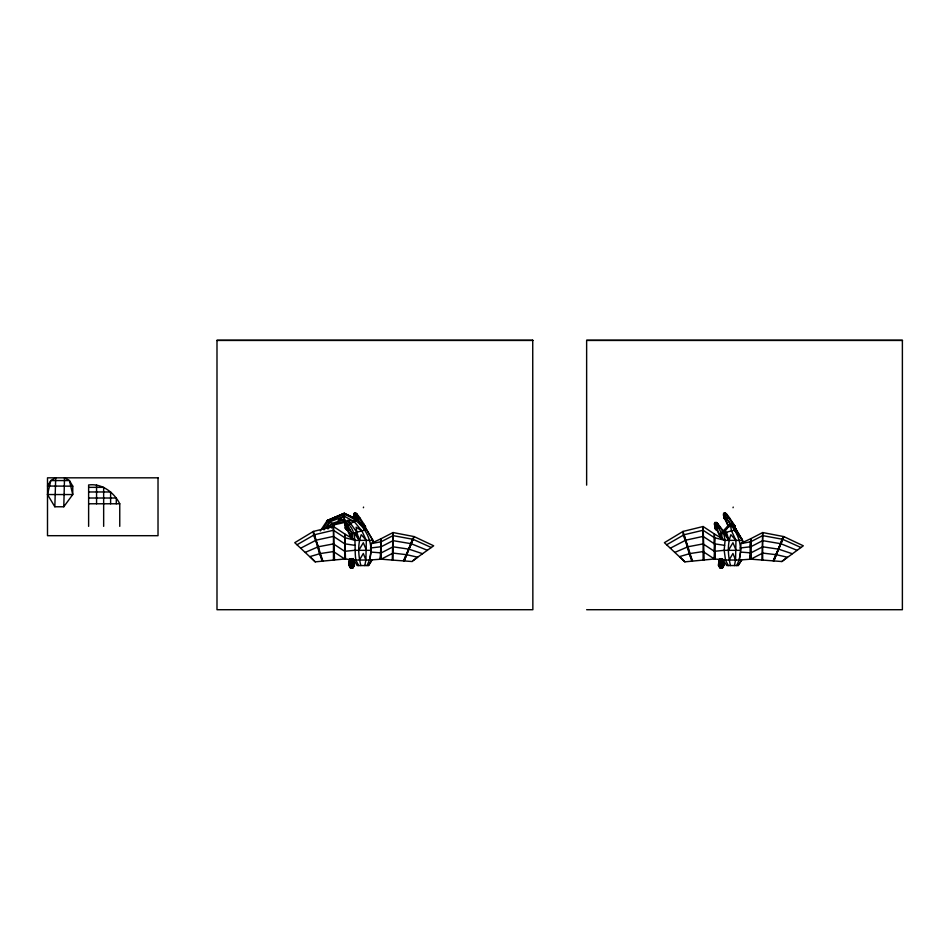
<?xml version="1.0" encoding="UTF-8"?>
<svg xmlns="http://www.w3.org/2000/svg" width="950" height="950" viewBox="0 0 950 950"><rect width="100%" height="100%" fill="white"/><g stroke="black" fill="none" stroke-linecap="round" stroke-linejoin="round"><path stroke-width="1.43" d="M63.792 506.766L64.517 477.826L69.433 480.558L72.77 486.174L72.734 494.558L63.792 506.766L54.827 506.766L47.5 494.534L50.813 480.558L55.706 477.826L54.827 506.766M345.491 559.063L344.696 533.936L333.462 526.514L313.346 531.442L294.761 542.676L315.234 561.854L344.696 558.98L355.882 560.037L358.649 565.559M715.136 559.063L714.341 533.936L703.107 526.514L682.991 531.442L664.406 542.676L684.879 561.854L714.341 558.98L725.515 560.037L728.294 565.559M392.267 560.061L393.039 532.546L414.164 536.596L433.687 545.799L413.238 560.322M761.912 560.061L762.684 532.546L783.809 536.596L803.32 545.799L781.826 561.533L750.892 559.17L739.148 560.037L736.666 565.559M349.968 559.134L350.514 567.981L348.781 564.11L349.588 559.241L350.562 559.217M719.613 559.134L720.159 567.981L718.449 565.345L719.233 559.241L718.913 565.333L720.159 567.981L720.955 561.034M724.482 513.653L724.031 518.201L725.337 519.697L726.085 519.009M360.846 565.559C358.376 555.584 357.509 544.433 361.249 534.696L366.308 540.384L365.904 560.037L364.812 565.559M730.491 565.559C728.021 555.584 727.154 544.433 730.894 534.696L735.953 540.384L735.549 560.037L734.457 565.559M315.234 561.854L310.032 556.569L320.399 553.541L333.462 551.57L344.696 558.98L345.242 551.273M684.879 561.854L679.678 556.569L690.044 553.541L703.107 551.57L714.341 558.98L714.887 551.273M345.277 524.602L345.349 528.485L346.655 529.981L346.524 527.499M714.922 524.602L715.825 526.217L714.922 524.602L714.982 528.485L716.3 529.981L716.169 527.499M724.577 517.322L725.337 519.697L724.197 517.382L724.577 514.223M351.31 561.034L350.514 567.981L349.267 565.333L349.327 562.982L353.768 562.875L354.397 565.202L352.818 567.922L351.191 561.058L352.545 561.011M718.889 564.098L718.972 562.982L723.413 562.875L724.043 565.202L722.463 567.922L720.836 561.058L722.19 561.011M431.276 547.497L413.048 539.303L393.039 535.622L381.247 541.702L371.224 543.673L371.153 550.323L354.528 550.323L344.696 551.321L345.289 543.899M800.921 547.497L782.693 539.303L762.684 535.622L750.892 541.702L740.869 543.673L740.798 550.323L724.173 550.323L714.341 551.321L714.934 543.899M352.973 558.826C351.844 568.575 353.471 552.401 353.768 562.875M722.617 558.826L722.249 561.462M323.974 529.874L329.508 521.954L344.327 516.289L344.351 521.289C358.91 529.554 353.566 546.678 355.882 560.037M728.104 526.312L723.508 515.316L724.078 513.036L726.346 513.677L729.351 517.631L735.074 526.241L735.454 528.996L735.027 526.431L733.922 525.362L730.265 524.376L723.674 532.986L725.064 540.384L724.173 550.323L725.515 560.037M349.588 559.241L349.624 561.082L350.989 562.946L349.778 559.526L349.244 564.098M723.413 562.875L723.164 560.987L719.269 561.082L720.634 562.946L719.423 559.526L718.936 561.474L721.299 562.067L722.416 561.153L720.266 561.972L719.269 561.082L719.589 558.731M354.979 545.347L344.696 543.804L345.289 537.831M724.624 545.347L714.341 543.804L714.934 537.831M380.606 546.808L381.247 541.702M750.251 546.808L750.892 541.702M349.624 560.726L349.778 559.526M719.269 560.726L719.423 559.526M349.944 558.731L349.291 561.474L353.733 561.367L353.103 559.182L351.654 562.067L349.624 561.082L353.519 560.987L353.471 559.146L357.152 565.559L368.529 565.559L371.937 560.037L353.447 560.037L351.441 558.79M353.186 558.493L352.771 561.153L351.654 562.067L349.624 561.082L353.733 561.367M422.548 553.707L409.022 549.171L393.039 546.808L381.247 552.888L380.178 559.253L381.247 538.638L393.039 532.546L393.039 560.132L412.181 561.533L417.632 557.199L406.754 554.717L393.039 553.09L381.247 559.17L369.503 560.037L367.021 565.559M792.193 553.707L778.668 549.171L762.684 546.808L750.892 552.888L749.823 559.253L750.892 538.638L762.684 532.546L762.684 560.132M351.084 567.091L351.666 567.957L351.191 561.058L352.628 561.391L352.818 567.922L353.911 563.991L353.519 560.987L350.621 561.972L350.419 561.391M720.729 567.091L721.311 567.957L720.836 561.058L722.261 561.391L723.14 560.072M351.548 562.934L351.666 567.957L352.213 567.067M721.193 562.934L721.311 567.957L721.857 567.067M722.119 561.034L721.751 562.911L722.119 561.034L720.266 561.972L719.269 561.082L723.377 561.367L721.157 561.426M721.026 561.961L720.836 561.058L720.266 561.972L722.261 561.391L722.463 567.922L723.544 563.991L723.164 560.987L721.347 561.949M356.879 515.316L356.048 513.439M726.524 515.316L725.693 513.439M346.809 527.452L346.655 529.981C345.123 527.559 345.313 524.899 346.334 525.849M355.561 517.216L355.692 517.976L354.386 518.201L354.255 517.441L355.276 517.263C356.084 521.657 354.017 516.052 354.326 514.318L354.837 513.653M715.682 529.079L716.811 529.34L716.3 529.981L715.279 528.438L715.065 524.768L715.825 526.217M724.197 517.382L724.375 516.646M363.399 507.716L363.565 507.074M733.044 507.716L733.21 507.074M729.493 525.967L729.932 523.794L732.058 523.699L733.922 525.362L734.433 527.82M724.078 513.036L730.016 523.996L721.572 533.092L720.741 536.073L721.181 538.638L720.302 534.707L730.016 523.996L732.248 523.533L733.863 524.566L733.946 526.49M409.022 549.171L413.048 539.184L403.572 560.88L413.048 539.303M778.668 549.171L782.693 539.184L773.217 560.88L782.693 539.303M354.255 517.441L354.932 514.223M352.628 561.391L352.106 562.911L352.474 561.034L350.621 561.972L351.191 561.058L351.381 561.961M715.979 525.849L714.946 526.027L715.635 525.872L716.074 529.459M350.823 536.168L351.928 533.092L345.408 522.464L344.838 524.756L351.346 538.591L350.419 534.779L344.648 523.474M715.053 522.464L714.483 524.756L720.991 538.591L720.468 536.168L721.572 533.092L715.053 522.464L717.321 523.106L723.698 531.477M359.397 518.415L359.718 517.631L356.701 513.677L354.433 513.036L353.863 515.316L355.466 519.175M716.395 529.328L717.986 527.559L720.326 527.06L720.005 527.844M329.508 521.954L327.109 527.784L332.025 523.414L344.327 519.508L350.621 523.569L356.832 532.237L359.314 540.384L354.029 532.986M725.847 519.044L726.311 518.973M350.716 567.102L351.072 566.39L351.464 567.079M351.832 567.079L352.771 565.238L352.272 564.027M720.361 567.102L720.717 566.39L721.109 567.079M721.477 567.079L722.416 565.238L721.917 564.027M350.443 562.958L350.277 567.114M720.088 562.958L719.922 567.114M359.456 560.037L363.316 553.482L365.904 560.037M729.101 560.037L732.961 553.482L735.549 560.037M358.791 550.323L363.304 542.747L366.451 550.323M728.436 550.323L732.949 542.747L736.096 550.323M721.394 558.897L723.092 560.037L726.797 565.559L738.174 565.559L741.582 560.037L723.092 560.037L721.086 558.79M368.529 565.559L371.937 560.037M738.174 565.559L741.582 560.037M724.161 515.458L723.971 514.318M320.304 530.931L327.168 520.6L344.316 513.297L357.438 519.626L366.558 529.625L372.851 540.384L373.053 543.222L372.863 540.384L366.581 529.625L352.141 533.496L351.096 535.135L351.536 538.638L351.096 536.073M742.734 543.222L742.508 540.384L736.203 529.625L721.786 533.496L720.812 537.154L722.677 538.816M353.269 538.911L351.168 537.154L350.657 534.707L351.797 532.903L350.419 534.779L350.503 536.702M353.02 567.043L353.911 563.991L352.664 562.899L353.519 567.031L349.778 567.126L349.766 566.426M722.653 567.043L723.544 563.991L722.309 562.899L723.152 567.031L719.423 567.126L719.411 566.426M322.691 529.138L328.106 521.146L344.327 514.496C362.758 520.6 375.381 540.906 369.503 560.037L370.916 552.069L381.247 552.888M327.928 528.984L332.025 523.414M330.921 527.535L333.426 524.222L344.351 521.289M331.823 528.058L334.376 524.768L344.351 522.5L347.332 525.469L352.141 533.496L352.664 539.006M728.543 525.671L730.016 523.996L728.911 527.084L723.33 514.045M742.698 543.222L742.472 540.384L733.922 525.825L730.265 524.376L721.442 532.903L720.064 534.779L720.148 536.702M322.169 561.177L317.609 547.295L318.25 546.784L333.462 543.899L344.696 551.321M691.814 561.177L687.254 547.295L687.895 546.784L703.107 543.899L714.341 551.321M781.826 561.533L787.277 557.199L776.399 554.717L762.684 553.09L750.892 559.17L750.251 541.832M348.353 527.559L346.75 529.328L347.593 529.447M726.75 515.268L726.061 515.387L726.75 515.268L725.931 513.986M347.332 525.469L357.438 519.626L344.316 513.297L327.156 520.6L334.376 524.768M297.041 544.754L314.402 534.755L333.462 530.254L344.696 537.676L355.419 540.384L372.863 540.384M666.686 544.754L684.047 534.755L703.107 530.254L714.341 537.676L725.064 540.384L742.508 540.384L732.058 523.699M351.702 561.949L353.519 560.987M300.782 548.15L316.124 540.158L333.462 536.394L344.696 543.804M670.427 548.15L685.769 540.158L703.107 536.394L714.341 543.804M371.236 543.329L381.247 538.638L381.247 559.17L393.039 560.132M740.881 543.329L750.892 538.638L750.892 559.17M305.366 552.318L318.25 546.784L313.571 535.23L313.346 531.442L322.822 561.117L319.723 553.743L318.25 546.784M675.011 552.318L687.895 546.784L683.216 535.23L682.991 531.442L692.467 561.117L689.367 553.743L687.895 546.784M327.156 520.6L344.316 513.297L344.351 522.5M354.433 513.036L360.383 523.996L362.603 523.533L364.218 524.566L365.809 528.996L365.429 526.241L362.603 523.533L355.692 512.881M356.286 513.986L357.105 515.268L356.416 515.387M355.039 515.624L354.35 515.743L355.039 515.624L354.326 514.318M354.73 516.646L354.552 517.382M354.849 518.831L355.668 518.688M345.218 527.725L346.228 527.547L346.18 526.217M345.349 528.485L347.225 528.164L347.106 527.404M345.812 529.114L347.32 528.865M347.272 529.316L346.037 529.079M725.978 515.161L726.584 515.054M723.9 517.441L724.921 517.263L725.313 518.688L724.494 518.831M724.031 518.201L725.337 517.976L725.206 517.216M716.169 525.576L715.635 525.908M715.789 526.846L715.148 527.678M714.863 527.725L715.873 527.547L716.336 529.411M714.982 528.485L716.87 528.164M715.457 529.114L716.811 529.34M344.327 519.508L338.152 520.374L344.327 516.289L354.136 521.538L361.867 530.884L366.308 540.384M370.452 547.996L381.247 546.725L393.039 540.645L411.243 543.732L427.358 550.288M740.097 547.996L750.892 546.725L762.684 540.645L780.888 543.732L797.002 550.288M363.375 524.768L365.382 526.431L362.413 523.699L360.383 523.996M360.62 524.376L364.277 525.362L364.753 528.069L365.809 528.996M348.781 564.11L354.374 563.979M348.804 565.345L354.397 565.202L353.911 563.991M349.386 566.426L353.863 566.319M718.426 564.11L724.019 563.979M718.449 565.345L724.043 565.202L723.544 563.991M719.031 566.426L723.508 566.319M586.637 340.29L902.381 340.29L902.381 609.71L586.637 609.71M216.992 340.444L532.855 340.444M902.5 340.444L586.637 340.444L586.637 485.129M119.759 526.347L119.759 503.773C114.036 492.397 101.864 483.134 88.623 484.975L88.623 526.347M88.623 487.35L103.657 487.35L103.657 526.347M88.623 491.969L110.616 491.969L110.616 503.773M88.623 498.014L116.292 498.014L116.292 503.773M88.623 503.773L119.759 503.773M47.5 494.534L72.734 494.558L69.433 480.558L50.813 480.558L47.5 486.032L72.77 486.174M750.892 552.888L740.561 552.069L739.148 560.037C742.698 547.153 738.993 534.268 730.265 524.376L731.512 530.884L735.953 540.384M726.263 520.018L725.42 519.899L727.023 518.13L729.351 517.631L730.443 520.719M354.136 521.538L347.712 520.196L350.621 523.569M720.812 537.154L720.302 534.707M351.168 537.154L350.657 534.707M725.064 540.384L714.341 533.936L714.341 558.98M355.419 540.384L344.696 533.936L344.696 558.98M361.867 530.884L356.131 527.155L356.832 532.237M351.761 558.897L353.447 560.037L353.103 559.182L353.507 560.726M723.508 515.316L724.518 516.123M714.483 524.756L715.492 525.552M353.863 515.316L354.884 516.123M733.02 524.768L735.027 526.431L725.337 512.881M727.071 519.638L731.025 523.937M734.374 527.63L736.226 529.625L733.922 525.362M734.314 530.136L741.879 539.303M717.357 524.198L716.549 523.141L717.119 524.246M723.758 532.653L716.3 522.31M719.174 526.692L717.321 523.106M726.477 532.237L728.959 540.384L723.674 532.986L721.442 532.903L722.309 539.006M364.218 524.566L359.718 517.631L356.096 519.116L353.685 514.045M729.932 523.794L731.5 526.514M345.99 525.908L346.501 526.787M721.834 566.366L722.226 567.055M352.189 566.366L352.581 567.055M355.395 518.736L354.932 517.322M725.076 532.606L728.959 540.384M355.431 532.606L359.314 540.384M714.293 523.474L720.468 536.168M687.254 547.295L684.047 534.755M317.609 547.295L314.402 534.755M362.413 523.699L364.277 525.362M716.727 528.901L716.454 527.452M733.922 525.825L734.398 528.069M346.691 529.411L346.228 527.547M346.429 529.459L346.156 526.846L345.503 527.678M726.346 513.677L726.536 514.959M356.701 513.677L356.891 514.959M381.247 559.17L380.606 541.832M721.121 558.576L721.299 562.067M351.476 558.576L351.654 562.067M704.14 560.037L703.107 526.514L703.107 560.144M334.495 560.037L333.462 526.514L333.462 560.144M722.439 567.055L722.463 567.922M721.276 566.378L721.311 567.957M720.148 567.102L720.159 567.981M352.794 567.055L352.818 567.922M351.631 566.378L351.666 567.957M350.503 567.102L350.514 567.981M715.065 524.768L715.077 525.528M96.567 484.975L96.567 503.773M412.431 539.184L404.213 560.916L414.164 536.596L412.431 539.184M782.076 539.184L773.858 560.916L783.809 536.596L782.076 539.184M532.736 340.29L216.992 340.29L216.992 609.71L532.855 609.71L532.736 340.29M158.021 477.826L47.5 477.826L47.5 535.693L158.021 535.693L158.021 477.826"/></g></svg>
